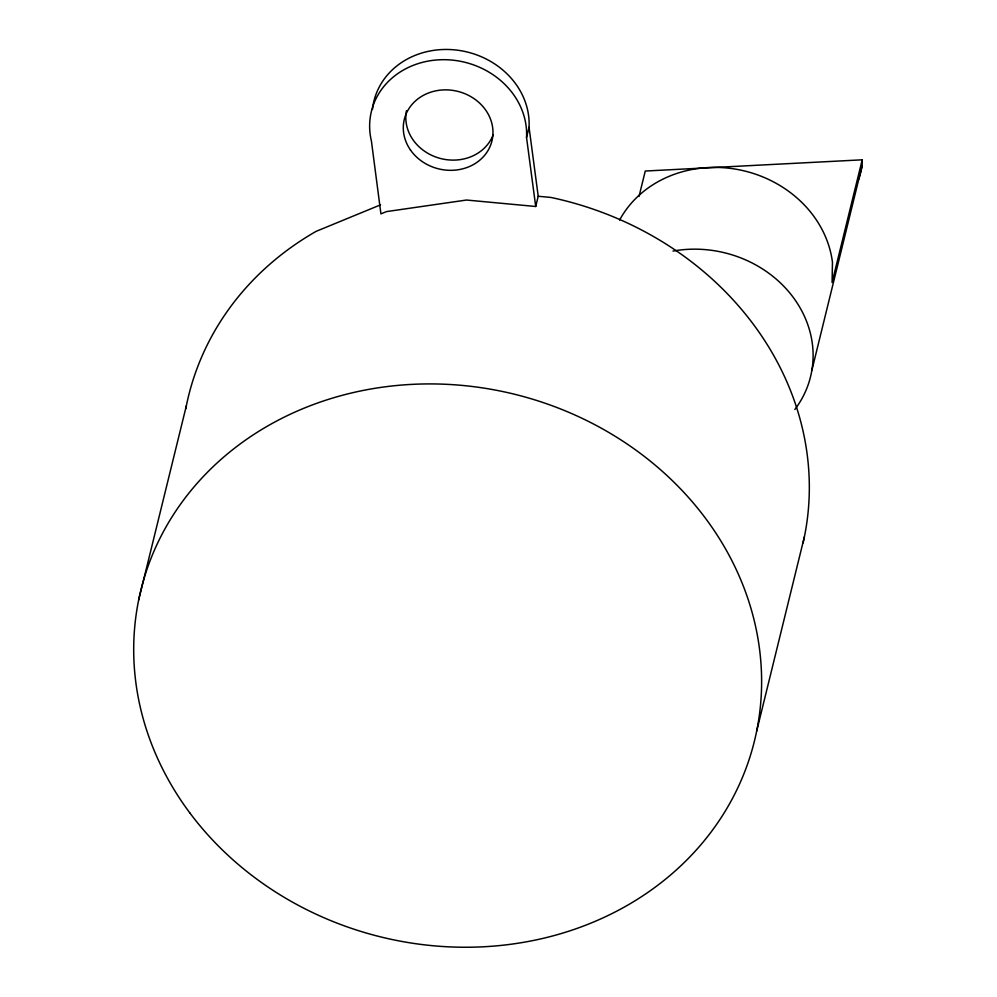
<?xml version="1.0" encoding="UTF-8"?>
<svg xmlns="http://www.w3.org/2000/svg" width="997" height="997" viewBox="0 0 997 997"><rect width="100%" height="100%" fill="white"/><g stroke="black" fill="none" stroke-linecap="round" stroke-linejoin="round"><path stroke-width="1.5" d="M811.894 370.186L862.093 165.764L862.206 159.819L645.271 171.035L639.027 196.459M138.645 600.057L186.339 405.854M526.541 137.486A78.987 69.865 13.8 0 0 441.659 59.708A78.987 69.865 13.8 0 0 371.42 141.088L380.929 213.881L386.462 211.601L466.534 200.036L535.713 206.491L526.541 137.486L529.046 127.267A78.987 69.865 13.8 0 0 456.128 50.024A78.987 69.865 13.8 0 0 372.479 109.458M535.713 206.491L538.218 196.259L529.046 127.267M862.206 159.819L832.084 282.463L832.458 262.236A112.835 99.812 13.8 0 0 739.251 169.814A112.835 99.812 13.8 0 0 619.611 220.038M756.673 731.113L804.367 536.922M380.58 204.834L316.136 231.341A315.937 279.472 13.8 0 0 185.754 408.82M538.218 196.259L550.917 197.443A315.937 279.472 13.8 0 1 803.071 542.954M673.012 251.07A112.835 99.812 13.8 0 1 792.117 295.897A112.835 99.812 13.8 0 1 794.833 409.505M862.093 165.764A112.835 99.812 13.8 0 1 858.753 179.186M493.166 134.819A45.139 39.93 13.8 0 1 439.59 158.249A45.139 39.93 13.8 0 1 406.477 110.655M189.866 812.954A315.937 279.472 13.8 0 0 731.761 799.781A315.937 279.472 13.8 0 0 421.345 384.019A315.937 279.472 13.8 0 0 189.866 812.954M410.465 149.986A45.139 39.93 13.8 0 0 488.056 150.447A45.139 39.93 13.8 0 0 445.883 89.867A45.139 39.93 13.8 0 0 410.465 149.986"/></g></svg>
